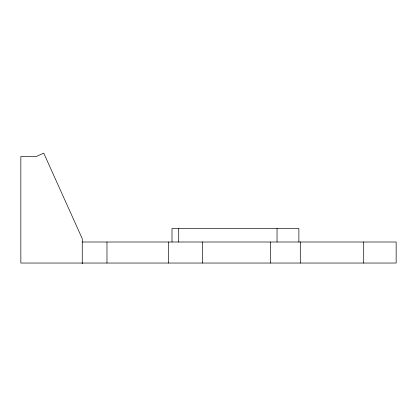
<?xml version="1.0" encoding="UTF-8"?>
<svg xmlns="http://www.w3.org/2000/svg" width="417" height="417" viewBox="0 0 417 417"><rect width="100%" height="100%" fill="white"/><g stroke="black" fill="none" stroke-linecap="round" stroke-linejoin="round"><path stroke-width="0.63" d="M82.253 242.006L396.15 242.006L396.15 263.038L20.85 263.038L20.85 156.474L36.362 156.474L43.749 153.148L82.253 238.68L82.253 263.852M363.697 242.006L363.697 263.038M300.297 242.006L300.297 263.038M298.874 242.006L298.874 228.5L172.007 228.5L172.007 242.006M277.039 228.5L277.039 241.933M270.466 242.006L270.466 263.038M202.672 242.006L202.672 263.038M178.711 228.5L178.711 242.006M168.635 242.006L168.635 263.038M106.976 242.006L106.976 263.038"/></g></svg>
